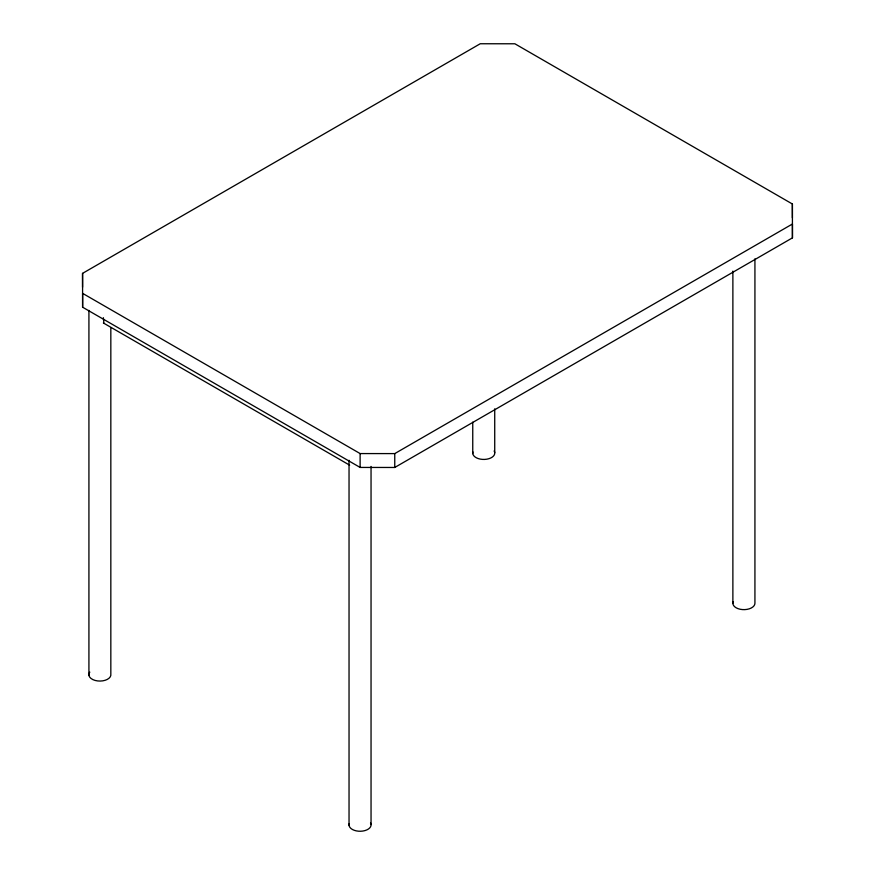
<?xml version="1.0" encoding="UTF-8"?>
<svg xmlns="http://www.w3.org/2000/svg" width="875" height="875" viewBox="0 0 875 875"><rect width="100%" height="100%" fill="white"/><g stroke="black" fill="none" stroke-linecap="round" stroke-linejoin="round"><path stroke-width="1.31" d="M82.556 273.361L480.244 43.75L514.883 43.783L792.389 203.995L792.444 237.858L394.756 467.469L360.117 467.436L82.611 307.212L82.556 273.361L82.556 287.219M82.611 307.212L82.611 293.355L360.117 453.567L394.756 453.6L792.444 224L792.444 237.858M103.37 317.691L103.852 322.908M103.37 322.973L349.661 465.172M792.389 203.995L792.389 217.864M754.928 258.836L754.928 603.291A11.025 6.366 0 0 1 742.448 609.58A11.025 6.366 0 0 1 733.261 601.617M732.878 271.119L732.878 603.269M494.725 408.833L494.725 452.572M472.752 422.133L472.752 453.567M394.756 453.6L394.756 467.469M371.044 466.43L371.044 824.556M360.117 453.567L360.117 467.436M349.038 460.294L349.038 825.245M110.83 328.212L110.83 674.034A11.025 6.366 0 0 1 105.142 680.291A11.025 6.366 0 0 1 92.936 679.645L90.978 678.431A11.025 6.366 0 0 1 89.797 672.131M88.922 310.395L88.922 675.347M494.145 450.942A11.025 6.366 0 0 1 484.63 459.419A11.025 6.366 0 0 1 472.927 451.916M370.519 822.916A11.025 6.366 0 0 1 360.642 831.25A11.025 6.366 0 0 1 349.256 823.583"/></g></svg>
